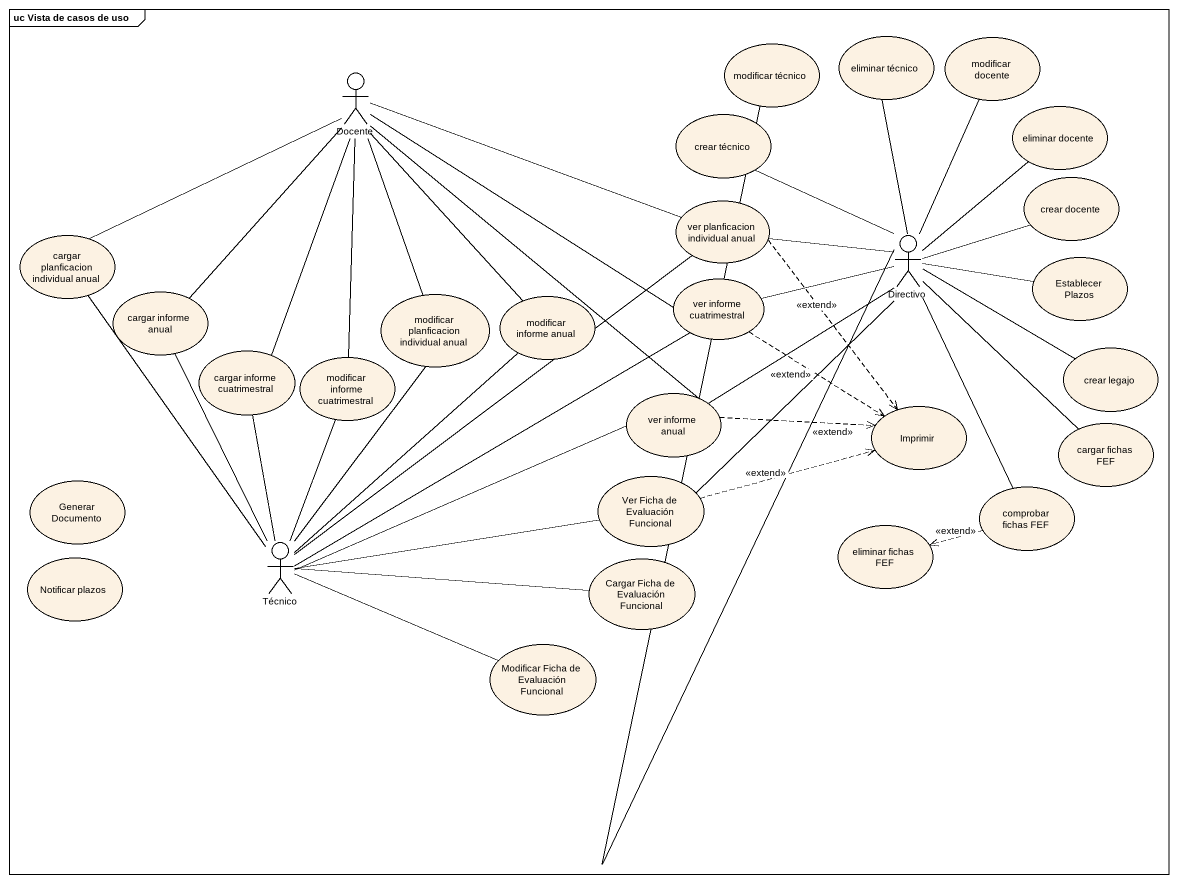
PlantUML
@startuml
mainframe uc Vista de casos de uso
usecase "modificar técnico" as modificar_técnico
usecase "eliminar técnico" as eliminar_técnico
usecase "modificar docente" as modificar_docente
actor Docente
usecase "crear técnico" as crear_técnico
usecase "eliminar docente" as eliminar_docente
usecase "crear docente" as crear_docente
usecase "ver planficacion individual anual" as ver_planficacion_individual
usecase "cargar planficacion individual anual" as cargar_planficacion
actor Directivo
usecase "Establecer Plazos" as Establecer_Plazos
usecase "cargar informe anual" as cargar_informe_anual
usecase "modificar planficacion individual anual" as modificar_planficacion
usecase "modificar informe anual" as modificar_informe_anual
usecase "ver informe cuatrimestral" as ver_informe_cuatrimestral
usecase "cargar informe cuatrimestral" as cargar_informe_cuatrimestral
usecase "modificar informe cuatrimestral" as modificar_informe
usecase "crear legajo" as crear_legajo
usecase "ver informe anual" as ver_informe_anual
usecase Imprimir
usecase "cargar fichas FEF" as cargar_fichas_FEF
usecase "Generar Documento" as Generar_Documento
usecase "Ver Ficha de Evaluación Funcional" as Ver_Ficha_de_Evaluación
usecase "comprobar fichas FEF" as comprobar_fichas_FEF
actor Técnico
usecase "eliminar fichas FEF" as eliminar_fichas_FEF
usecase "Notificar plazos" as Notificar_plazos
usecase "Cargar Ficha de Evaluación Funcional" as Cargar_Ficha_de_Evaluación
usecase "Modificar Ficha de Evaluación Funcional" as Modificar_Ficha_de
Docente -right- ver_planficacion_individual
Docente -left- cargar_planficacion
Docente -- cargar_informe_anual
Docente -- modificar_planficacion
Docente -- modificar_informe_anual
Docente -right- ver_informe_cuatrimestral
Docente -- cargar_informe_cuatrimestral
Docente -- modificar_informe
Docente -- ver_informe_anual
ver_planficacion_individual ..> Imprimir : <<extend>>
Directivo -up- modificar_técnico
Directivo -up- eliminar_técnico
Directivo -up- modificar_docente
Directivo -up- crear_técnico
Directivo -up- eliminar_docente
Directivo -right- crear_docente
Directivo -left- ver_planficacion_individual
Directivo -left- ver_informe_cuatrimestral
Directivo -right- crear_legajo
Directivo -- ver_informe_anual
Directivo -- cargar_fichas_FEF
Directivo -- Ver_Ficha_de_Evaluación
Directivo -- comprobar_fichas_FEF
Establecer_Plazos -left- Directivo
ver_informe_cuatrimestral ..> Imprimir : <<extend>>
ver_informe_anual .right.> Imprimir : <<extend>>
Ver_Ficha_de_Evaluación .right.> Imprimir : <<extend>>
comprobar_fichas_FEF .left.> eliminar_fichas_FEF : <<extend>>
Técnico -up- ver_planficacion_individual
Técnico -up- cargar_planficacion
Técnico -up- cargar_informe_anual
Técnico -up- modificar_planficacion
Técnico -up- modificar_informe_anual
Técnico -up- ver_informe_cuatrimestral
Técnico -up- cargar_informe_cuatrimestral
Técnico -up- modificar_informe
Técnico -right- ver_informe_anual
Técnico -right- Ver_Ficha_de_Evaluación
Técnico -right- Cargar_Ficha_de_Evaluación
Técnico -right- Modificar_Ficha_de
@enduml
